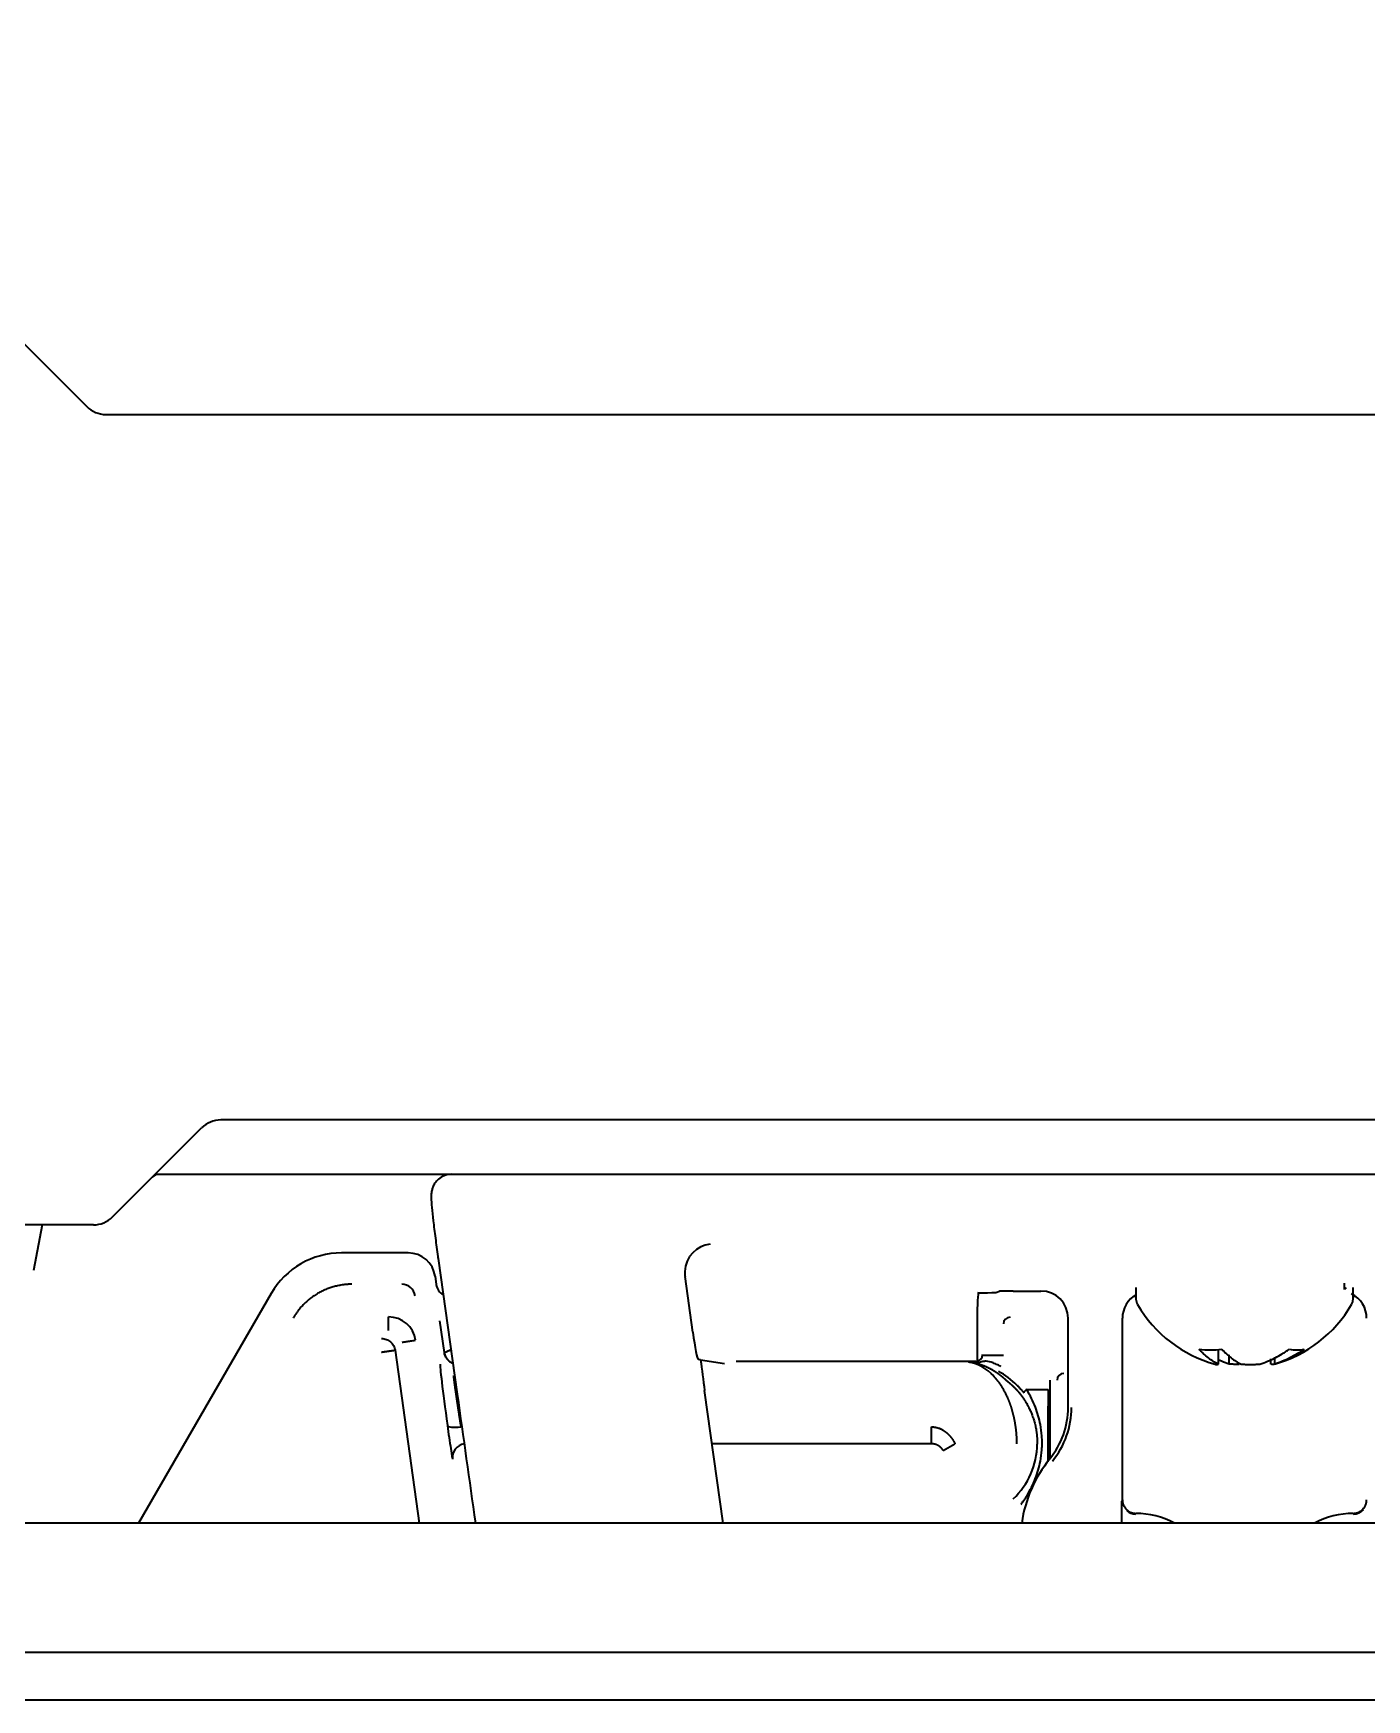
# Model space of a CAD drawing. Extents: x 53 to 4125, y 6244 to 9910.
# Drawn here: x 2409.6 to 2458.8, y 9778.4 to 9839.8 of the extents above; entities that cross this region are included whole.
import ezdxf

# ---------------------------------------------------------------- set-up
doc = ezdxf.new("R2010")
doc.units = 0
doc.header["$LTSCALE"] = 5
doc.layers.add('1', color=7, linetype='CONTINUOUS', true_color=0xffffff)
doc.layers.add('4', color=7, linetype='CONTINUOUS', true_color=0xffffff)

msp = doc.modelspace()

# ---------------------------------------------------------------- linework, layer by layer
at = {"layer": '1', "color": 7, "linetype": 'Continuous', "lineweight": 35}
for p, q in [((2397.861, 9839.807), (2411.616, 9826.052)), ((2412.323, 9825.759), (2766.227, 9825.759)), ((2412.568, 9796.186), (2415.848, 9799.466)), ((2761.995, 9799.759), (2416.556, 9799.759)), ((2414.142, 9797.759), (2764.409, 9797.759)), ((2425.068, 9797.759), (2483.483, 9797.759)), ((2455.825, 9797.759), (2455.825, 9797.759)), ((2411.861, 9795.893), (2275.982, 9795.893)), ((2409.975, 9795.893), (2409.648, 9794.209)), ((2424.562, 9794.655), (2425.266, 9789.648)), ((2433.948, 9791.934), (2433.659, 9793.991)), ((2457.953, 9793.509), (2457.953, 9793.743)), ((2444.468, 9793.393), (2444.617, 9793.393)), ((2445.117, 9793.401), (2445.25, 9793.446)), ((2445.75, 9793.454), (2446.775, 9793.454)), ((2450.275, 9793.583), (2450.275, 9793.159)), ((2458.022, 9793.573), (2457.953, 9793.509)), ((2458.275, 9793.159), (2458.275, 9793.583)), ((2444.425, 9792.41), (2444.425, 9790.864)), ((2447.775, 9789.165), (2447.775, 9792.454)), ((2449.775, 9785.759), (2449.775, 9792.454)), ((2453.31, 9790.764), (2453.31, 9791.314)), ((2434.235, 9790.919), (2434.141, 9790.934)), ((2434.235, 9790.919), (2435.117, 9790.777)), ((2453.712, 9790.764), (2453.712, 9791.101)), ((2455.241, 9790.764), (2455.241, 9790.951)), ((2455.386, 9790.764), (2455.386, 9791.019)), ((2435.068, 9784.904), (2434.382, 9789.786))]:
    msp.add_line(p, q, dxfattribs=at)
for centre, radius, start, end in [((2412.323, 9826.759), 1, 225, 270), ((2416.556, 9798.759), 1, 90.00022, 135), ((2414.689, 9796.893), 1, 119.98898, 135), ((2411.861, 9796.893), 1, 270, 315), ((2450.675, 9793.159), 0.4, 180, 210.30118), ((2457.875, 9793.159), 0.4, 329.69882, 0), ((2454.474, 9795.379), 4.8, 210.30118, 254.4868), ((2454.076, 9795.379), 4.8, 285.76501, 329.69882), ((2444.775, 9789.165), 3, 320.73197, 0), ((2444.775, 9789.165), 3.127, 320.73197, 0), ((2450.775, 9784.259), 4.75, 140.73197, 172.2043), ((2450.275, 9782.259), 3, 61.81594, 90.00093), ((2458.275, 9782.259), 3, 89.99907, 118.18406)]:
    msp.add_arc(centre, radius, start, end, dxfattribs=at)
for centre, major_axis, ratio, start_param, end_param in [((2434.591, 9794.179), (-0.353, -0.945), 0.923303, 3.526353, 5.044789), ((2434.651, 9794.127), (-0.757, 0.658), 0.996825, 0.6648, 0.853636), ((2444.478, 9792.41), (0, -1), 0.052408, 3.159046, 4.712389), ((2444.617, 9793.401), (0.5, 0), 0.017455, 4.712389, 6.230825), ((2445.75, 9793.445), (0.5, 0), 0.017455, 1.570796, 3.089233), ((2446.775, 9792.454), (0.447, 0.895), 0.99981, 5.176082, 6.746726), ((2450.775, 9792.454), (0.447, -0.895), 0.99981, 3.196683, 4.248696), ((2457.775, 9792.454), (-0.447, -0.895), 0.99981, 2.03449, 3.141033), ((2434.001, 9791.934), (0.141, -1), 0.051895, 4.705076, 6.267145), ((2456.201, 9795.061), (0, 3.78), 0.546944, 3.008877, 3.141532), ((2456.201, 9795.061), (0, 3.78), 0.546944, 3.141653, 3.274309), ((2434.541, 9789.786), (0.423, -3), 0.051895, 4.31774, 4.705076), ((2428.766, 9789.648), (13.966, -99.249), 0.03458, 4.707523, 4.755341), ((2450.262, 9785.733), (0.447, -0.223), 0.999809, 4.457285, 5.178973), ((2458.288, 9785.733), (0.447, 0.223), 0.999809, 4.245805, 5.069488)]:
    msp.add_ellipse(centre, major_axis=major_axis, ratio=ratio, start_param=start_param, end_param=end_param, dxfattribs=at)
for points, knots in [([(2425.068, 9797.759), (2424.966, 9797.758), (2424.793, 9797.724), (2424.58, 9797.594), (2424.444, 9797.441), (2424.366, 9797.293), (2424.328, 9797.166), (2424.313, 9797.069), (2424.307, 9796.978), (2424.309, 9796.83), (2424.328, 9796.564), (2424.381, 9796.052), (2424.457, 9795.425), (2424.523, 9794.932), (2424.559, 9794.68), (2424.562, 9794.655)], [0, 0, 0, 0, 0.06518, 0.119211, 0.163603, 0.201779, 0.234086, 0.261565, 0.293271, 0.352991, 0.514502, 0.668328, 0.830548, 0.982887, 1, 1, 1, 1]), ([(2453.31, 9790.764), (2453.247, 9790.793), (2453.185, 9790.826), (2453.063, 9790.902), (2453.003, 9790.944), (2452.884, 9791.036), (2452.826, 9791.086), (2452.739, 9791.167), (2452.711, 9791.195), (2452.654, 9791.253), (2452.626, 9791.283), (2452.599, 9791.314)], [0, 0, 0, 0, 0.25, 0.25, 0.5, 0.5, 0.75, 0.75, 0.875, 0.875, 1, 1, 1, 1]), ([(2453.436, 9791.314), (2453.547, 9791.19), (2453.662, 9791.082), (2453.839, 9790.944), (2453.899, 9790.902), (2454.022, 9790.827), (2454.084, 9790.793), (2454.147, 9790.764)], [0, 0, 0, 0, 0.5, 0.5, 0.75, 0.75, 1, 1, 1, 1]), ([(2454.839, 9790.764), (2454.935, 9790.793), (2455.03, 9790.826), (2455.217, 9790.902), (2455.309, 9790.944), (2455.49, 9791.036), (2455.58, 9791.086), (2455.712, 9791.167), (2455.756, 9791.195), (2455.842, 9791.253), (2455.885, 9791.283), (2455.927, 9791.314)], [0, 0, 0, 0, 0.25, 0.25, 0.5, 0.5, 0.75, 0.75, 0.875, 0.875, 1, 1, 1, 1]), ([(2456.474, 9791.314), (2456.304, 9791.19), (2456.129, 9791.082), (2455.857, 9790.944), (2455.765, 9790.902), (2455.577, 9790.827), (2455.482, 9790.793), (2455.386, 9790.764)], [0, 0, 0, 0, 0.5, 0.5, 0.75, 0.75, 1, 1, 1, 1]), ([(2453.191, 9790.754), (2453.195, 9790.753), (2453.21, 9790.749), (2453.238, 9790.746), (2453.275, 9790.751), (2453.298, 9790.758), (2453.31, 9790.764)], [0, 0, 0, 0, 0.080389, 0.386926, 0.693463, 1, 1, 1, 1]), ([(2453.712, 9790.764), (2453.615, 9790.793), (2453.521, 9790.826), (2453.384, 9790.881), (2453.342, 9790.9), (2453.299, 9790.919)], [0, 0, 0, 0, 0.685724, 0.685724, 1, 1, 1, 1]), ([(2454.081, 9790.748), (2454.074, 9790.748), (2454.008, 9790.747), (2453.884, 9790.75), (2453.769, 9790.758), (2453.712, 9790.764)], [0, 0, 0, 0, 0.056131, 0.528065, 1, 1, 1, 1]), ([(2449.775, 9785.759), (2449.775, 9785.726), (2449.778, 9785.694), (2449.788, 9785.646), (2449.792, 9785.63), (2449.801, 9785.599), (2449.807, 9785.583), (2449.826, 9785.538), (2449.841, 9785.509), (2449.868, 9785.468), (2449.878, 9785.455), (2449.899, 9785.43), (2449.91, 9785.417), (2449.945, 9785.383), (2449.97, 9785.362), (2450.011, 9785.335), (2450.025, 9785.326), (2450.054, 9785.311), (2450.083, 9785.297), (2450.114, 9785.286), (2450.145, 9785.276), (2450.161, 9785.272), (2450.21, 9785.263), (2450.242, 9785.259), (2450.275, 9785.259)], [0, 0, 0, 0, 0.125, 0.125, 0.1875, 0.1875, 0.25, 0.25, 0.375, 0.375, 0.4375, 0.4375, 0.5, 0.5, 0.625, 0.625, 0.6875, 0.6875, 0.75, 0.8125, 0.8125, 0.875, 0.875, 1, 1, 1, 1]), ([(2458.275, 9785.259), (2458.308, 9785.259), (2458.341, 9785.263), (2458.389, 9785.272), (2458.405, 9785.276), (2458.436, 9785.286), (2458.452, 9785.291), (2458.497, 9785.31), (2458.526, 9785.325), (2458.566, 9785.352), (2458.58, 9785.362), (2458.605, 9785.383), (2458.617, 9785.394), (2458.652, 9785.429), (2458.672, 9785.454), (2458.7, 9785.495), (2458.708, 9785.509), (2458.724, 9785.538), (2458.738, 9785.567), (2458.749, 9785.598), (2458.758, 9785.629), (2458.762, 9785.645), (2458.772, 9785.694), (2458.775, 9785.726), (2458.775, 9785.759)], [0, 0, 0, 0, 0.125, 0.125, 0.1875, 0.1875, 0.25, 0.25, 0.375, 0.375, 0.4375, 0.4375, 0.5, 0.5, 0.625, 0.625, 0.6875, 0.6875, 0.75, 0.8125, 0.8125, 0.875, 0.875, 1, 1, 1, 1]), ([(2449.754, 9784.904), (2449.754, 9784.912), (2449.754, 9784.919), (2449.754, 9784.943), (2449.754, 9784.959), (2449.754, 9784.99), (2449.754, 9785.037), (2449.754, 9785.113), (2449.754, 9785.171), (2449.755, 9785.214), (2449.755, 9785.229), (2449.755, 9785.257), (2449.755, 9785.27), (2449.755, 9785.338), (2449.756, 9785.388), (2449.756, 9785.457), (2449.756, 9785.479), (2449.757, 9785.521), (2449.757, 9785.541), (2449.758, 9785.595), (2449.758, 9785.626), (2449.759, 9785.665), (2449.759, 9785.676), (2449.76, 9785.696), (2449.76, 9785.704), (2449.761, 9785.724), (2449.761, 9785.732), (2449.762, 9785.733)], [0, 0, 0, 0, 0.016595, 0.016595, 0.051717, 0.051717, 0.086838, 0.157081, 0.227325, 0.227325, 0.262446, 0.262446, 0.297568, 0.297568, 0.438054, 0.438054, 0.508297, 0.508297, 0.578541, 0.578541, 0.719027, 0.719027, 0.78927, 0.78927, 0.859514, 0.859514, 1, 1, 1, 1])]:
    msp.add_open_spline(points, degree=3, knots=knots, dxfattribs=at)
for points in [[(2452.599, 9791.314), (2452.738, 9791.292), (2453.017, 9791.27), (2453.296, 9791.292), (2453.436, 9791.314)], [(2454.147, 9790.764), (2454.203, 9790.758), (2454.316, 9790.75), (2454.491, 9790.746), (2454.666, 9790.75), (2454.782, 9790.758), (2454.839, 9790.764)], [(2455.386, 9790.764), (2455.374, 9790.758), (2455.35, 9790.75), (2455.312, 9790.746), (2455.276, 9790.751), (2455.252, 9790.758), (2455.241, 9790.764)]]:
    msp.add_open_spline(points, degree=3, dxfattribs=at)
at = {"layer": '4', "color": 7, "linetype": 'Continuous', "lineweight": 35}
for p, q in [((2423.461, 9794.859), (2421.006, 9794.859)), ((2424.451, 9793.998), (2424.495, 9793.69)), ((2418.41, 9793.36), (2413.527, 9784.904)), ((2450.183, 9793.259), (2450.275, 9793.259)), ((2458.275, 9793.259), (2458.368, 9793.259)), ((2422.738, 9792.001), (2422.738, 9792.501)), ((2424.794, 9791.185), (2424.63, 9792.352)), ((2422.975, 9791.273), (2423.87, 9784.904)), ((2444.375, 9790.859), (2435.547, 9790.859)), ((2444.394, 9790.841), (2444.394, 9790.811)), ((2444.644, 9791.091), (2445.393, 9791.091)), ((2447.117, 9787.289), (2447.117, 9790.167)), ((2446.255, 9789.83), (2447.037, 9789.83)), ((2442.739, 9787.823), (2442.739, 9788.447)), ((2442.739, 9787.823), (2434.658, 9787.823)), ((2443.173, 9787.575), (2443.606, 9787.825)), ((2446.314, 9785.889), (2446.252, 9785.889)), ((2555.119, 9784.904), (2287.025, 9784.904)), ((2287.01, 9780.143), (2891.541, 9780.143)), ((2285.043, 9778.393), (2893.507, 9778.393))]:
    msp.add_line(p, q, dxfattribs=at)
for centre, radius, start, end in [((2422.738, 9791.501), 1, 7.99774, 90.00224), ((2443.775, 9787.859), 2.998, 44.98541, 61.52064), ((2443.775, 9787.859), 2.862, 313.74988, 359.07603)]:
    msp.add_arc(centre, radius, start, end, dxfattribs=at)
for centre, major_axis, ratio, start_param, end_param in [((2421.008, 9791.857), (1.501, -2.6), 0.999188, 2.618346, 3.66484), ((2423.461, 9793.859), (0.342, 0.94), 0.99931, 5.201587, 6.632249), ((2423.222, 9793.204), (-0.171, -0.47), 0.99931, 2.059994, 3.490656), ((2424.99, 9793.76), (0.171, 0.47), 0.99931, 2.059994, 2.990215), ((2445.643, 9792.241), (-0.177, 0.177), 0.998783, 5.498396, 7.067974), ((2425.06, 9787.756), (0.422, -3), 0.017285, 3.174069, 4.458518), ((2443.775, 9789.062), (0, -1.812), 0.96827, 2.341391, 2.951684), ((2444.289, 9791.023), (-0.033, -0.197), 0.640804, 0.011372, 0.258928), ((2444.394, 9791.003), (-0.04, -0.196), 0.561653, 0.010547, 0.345884), ((2444.375, 9791.109), (-0.177, 0.177), 0.998783, 2.356803, 3.926382), ((2447.617, 9790.167), (0.177, -0.177), 0.998783, 2.356803, 3.926382), ((2424.956, 9788.253), (0.141, -1), 0.017285, 4.458518, 6.263302), ((2425.399, 9788.572), (0.495, 0.067), 0.246669, 3.159603, 4.678851), ((2425.591, 9787.323), (0.328, 0.377), 0.999646, 0.850428, 2.425832)]:
    msp.add_ellipse(centre, major_axis=major_axis, ratio=ratio, start_param=start_param, end_param=end_param, dxfattribs=at)
msp.add_open_spline([(2421.385, 9793.704), (2421.056, 9793.704), (2420.421, 9793.534), (2419.851, 9793.205), (2419.386, 9792.74), (2419.221, 9792.455)], degree=2, dxfattribs=at)
for points, degree, knots in [([(2422.479, 9791.704), (2422.539, 9791.704), (2422.599, 9791.693), (2422.71, 9791.651), (2422.762, 9791.62), (2422.852, 9791.542), (2422.89, 9791.495), (2422.947, 9791.39), (2422.966, 9791.332), (2422.975, 9791.273)], 3, [0, 0, 0, 0, 0.25, 0.25, 0.5, 0.5, 0.75, 0.75, 1, 1, 1, 1]), ([(2422.479, 9791.204), (2422.483, 9791.204), (2422.49, 9791.205), (2422.501, 9791.207), (2422.511, 9791.208), (2422.521, 9791.21), (2422.531, 9791.211), (2422.541, 9791.213), (2422.551, 9791.214), (2422.56, 9791.215), (2422.57, 9791.217), (2422.579, 9791.218), (2422.588, 9791.219), (2422.597, 9791.221), (2422.606, 9791.222), (2422.615, 9791.223), (2422.623, 9791.224), (2422.632, 9791.226), (2422.64, 9791.227), (2422.648, 9791.228), (2422.655, 9791.229), (2422.663, 9791.23), (2422.671, 9791.231), (2422.678, 9791.232), (2422.685, 9791.233), (2422.692, 9791.234), (2422.699, 9791.235), (2422.705, 9791.236), (2422.712, 9791.237), (2422.718, 9791.238), (2422.724, 9791.239), (2422.73, 9791.24), (2422.736, 9791.241), (2422.742, 9791.241), (2422.747, 9791.242), (2422.753, 9791.243), (2422.758, 9791.243), (2422.763, 9791.244), (2422.768, 9791.245), (2422.773, 9791.245), (2422.778, 9791.246), (2422.782, 9791.247), (2422.786, 9791.247), (2422.791, 9791.248), (2422.795, 9791.248), (2422.799, 9791.249), (2422.802, 9791.249), (2422.806, 9791.25), (2422.81, 9791.25), (2422.813, 9791.251), (2422.816, 9791.251), (2422.82, 9791.252), (2422.823, 9791.252), (2422.826, 9791.252), (2422.837, 9791.254), (2422.856, 9791.257), (2422.879, 9791.26), (2422.898, 9791.263), (2422.914, 9791.265), (2422.926, 9791.267), (2422.936, 9791.268), (2422.943, 9791.269), (2422.949, 9791.271), (2422.954, 9791.272), (2422.958, 9791.273), (2422.962, 9791.274), (2422.965, 9791.275), (2422.967, 9791.275), (2422.969, 9791.276), (2422.971, 9791.275), (2422.972, 9791.275), (2422.973, 9791.274), (2422.973, 9791.274), (2422.974, 9791.273), (2422.974, 9791.273), (2422.974, 9791.273)], 3, [0, 0, 0, 0, 0.013849, 0.027532, 0.04105, 0.054402, 0.067589, 0.08061, 0.093466, 0.106155, 0.118679, 0.131037, 0.143228, 0.155253, 0.167113, 0.178805, 0.190332, 0.201692, 0.212886, 0.223914, 0.234775, 0.245469, 0.255998, 0.266359, 0.276554, 0.286583, 0.296445, 0.306141, 0.31567, 0.325032, 0.334228, 0.343258, 0.352121, 0.360818, 0.369348, 0.377712, 0.385909, 0.39394, 0.401805, 0.409504, 0.417036, 0.424402, 0.431602, 0.438636, 0.445504, 0.452206, 0.458742, 0.465112, 0.471316, 0.477354, 0.483227, 0.488935, 0.494477, 0.499853, 0.505064, 0.558103, 0.606799, 0.651139, 0.691116, 0.726733, 0.758006, 0.782867, 0.806574, 0.829104, 0.85043, 0.870523, 0.889362, 0.906936, 0.923257, 0.938362, 0.952323, 0.965258, 0.977343, 0.988824, 1, 1, 1, 1]), ([(2423.233, 9791.57), (2423.233, 9791.57), (2423.236, 9791.571), (2423.249, 9791.573), (2423.258, 9791.574), (2423.282, 9791.577), (2423.298, 9791.579), (2423.335, 9791.585), (2423.357, 9791.588), (2423.405, 9791.595), (2423.431, 9791.598), (2423.488, 9791.606), (2423.517, 9791.61), (2423.578, 9791.619), (2423.608, 9791.623), (2423.669, 9791.632), (2423.699, 9791.636), (2423.728, 9791.64)], 3, [0, 0, 0, 0, 0.125, 0.125, 0.25, 0.25, 0.375, 0.375, 0.5, 0.5, 0.625, 0.625, 0.75, 0.75, 0.875, 0.875, 1, 1, 1, 1]), ([(2424.794, 9791.186), (2424.794, 9791.186), (2424.795, 9791.186), (2424.796, 9791.186), (2424.797, 9791.187), (2424.798, 9791.187), (2424.799, 9791.188), (2424.801, 9791.189), (2424.803, 9791.19), (2424.806, 9791.191), (2424.808, 9791.192), (2424.811, 9791.193), (2424.814, 9791.195), (2424.817, 9791.196), (2424.821, 9791.198), (2424.824, 9791.199), (2424.828, 9791.201), (2424.833, 9791.203), (2424.837, 9791.205), (2424.842, 9791.207), (2424.847, 9791.21), (2424.852, 9791.212), (2424.858, 9791.214), (2424.864, 9791.217), (2424.87, 9791.22), (2424.876, 9791.223), (2424.883, 9791.226), (2424.889, 9791.229), (2424.897, 9791.232), (2424.904, 9791.235), (2424.912, 9791.238), (2424.919, 9791.242), (2424.927, 9791.246), (2424.936, 9791.249), (2424.944, 9791.253), (2424.953, 9791.257), (2424.962, 9791.261), (2424.972, 9791.265), (2424.981, 9791.27), (2424.991, 9791.274), (2425.001, 9791.278), (2425.011, 9791.283), (2425.021, 9791.287), (2425.028, 9791.29), (2425.032, 9791.292), (2425.032, 9791.292)], 3, [0, 0, 0, 0, 0.02224, 0.044549, 0.066929, 0.08938, 0.111903, 0.134499, 0.157167, 0.179909, 0.202726, 0.225618, 0.248585, 0.271629, 0.294749, 0.317947, 0.341223, 0.364578, 0.388012, 0.411526, 0.43512, 0.458796, 0.482553, 0.506392, 0.530314, 0.554319, 0.578407, 0.60258, 0.626838, 0.651182, 0.675611, 0.700126, 0.724729, 0.749419, 0.774196, 0.799062, 0.824018, 0.849062, 0.874196, 0.899421, 0.924736, 0.950143, 0.973124, 0.996864, 1, 1, 1, 1]), ([(2425.104, 9790.791), (2425.052, 9790.811), (2425.003, 9790.841), (2424.916, 9790.917), (2424.878, 9790.964), (2424.821, 9791.069), (2424.802, 9791.126), (2424.794, 9791.185)], 3, [0, 0, 0, 0, 0.320291, 0.320291, 0.660146, 0.660146, 1, 1, 1, 1]), ([(2444.106, 9790.841), (2444.123, 9790.84), (2444.14, 9790.839), (2444.174, 9790.837), (2444.19, 9790.835), (2444.217, 9790.832), (2444.227, 9790.83), (2444.244, 9790.828), (2444.25, 9790.827), (2444.256, 9790.825)], 3, [0, 0, 0, 0, 0.338462, 0.338462, 0.666667, 0.666667, 0.871795, 0.871795, 1, 1, 1, 1]), ([(2444.288, 9790.827), (2444.281, 9790.828), (2444.273, 9790.829), (2444.253, 9790.831), (2444.24, 9790.833), (2444.208, 9790.836), (2444.188, 9790.837), (2444.148, 9790.84), (2444.127, 9790.84), (2444.106, 9790.841)], 3, [0, 0, 0, 0, 0.128205, 0.128205, 0.333333, 0.333333, 0.661538, 0.661538, 1, 1, 1, 1]), ([(2444.257, 9790.825), (2444.267, 9790.824), (2444.278, 9790.822), (2444.3, 9790.818), (2444.311, 9790.816), (2444.328, 9790.812), (2444.335, 9790.811), (2444.347, 9790.809), (2444.351, 9790.808), (2444.355, 9790.807)], 3, [0, 0, 0, 0, 0.338462, 0.338462, 0.666667, 0.666667, 0.871795, 0.871795, 1, 1, 1, 1]), ([(2444.257, 9790.825), (2444.26, 9790.825), (2444.267, 9790.823), (2444.278, 9790.821), (2444.288, 9790.819), (2444.299, 9790.816), (2444.309, 9790.814), (2444.32, 9790.812), (2444.33, 9790.809), (2444.341, 9790.807), (2444.352, 9790.804), (2444.362, 9790.801), (2444.373, 9790.799), (2444.383, 9790.796), (2444.394, 9790.793), (2444.405, 9790.79), (2444.415, 9790.788), (2444.426, 9790.785), (2444.437, 9790.782), (2444.447, 9790.779), (2444.458, 9790.775), (2444.468, 9790.772), (2444.479, 9790.769), (2444.49, 9790.766), (2444.5, 9790.762), (2444.511, 9790.759), (2444.522, 9790.756), (2444.532, 9790.752), (2444.543, 9790.749), (2444.554, 9790.745), (2444.564, 9790.741), (2444.575, 9790.738), (2444.586, 9790.734), (2444.596, 9790.73), (2444.607, 9790.726), (2444.618, 9790.722), (2444.628, 9790.718), (2444.639, 9790.714), (2444.649, 9790.71), (2444.66, 9790.706), (2444.671, 9790.702), (2444.681, 9790.697), (2444.692, 9790.693), (2444.703, 9790.689), (2444.713, 9790.684), (2444.724, 9790.68), (2444.734, 9790.675), (2444.745, 9790.671), (2444.756, 9790.666), (2444.766, 9790.661), (2444.777, 9790.656), (2444.787, 9790.652), (2444.798, 9790.647), (2444.809, 9790.642), (2444.819, 9790.637), (2444.83, 9790.632), (2444.84, 9790.627), (2444.851, 9790.621), (2444.861, 9790.616), (2444.872, 9790.611), (2444.882, 9790.606), (2444.893, 9790.6), (2444.903, 9790.595), (2444.914, 9790.589), (2444.924, 9790.584), (2444.935, 9790.578), (2444.945, 9790.572), (2444.955, 9790.566), (2444.966, 9790.561), (2444.976, 9790.555), (2444.987, 9790.549), (2444.997, 9790.543), (2445.007, 9790.537), (2445.018, 9790.531), (2445.028, 9790.525), (2445.038, 9790.518), (2445.048, 9790.512), (2445.059, 9790.506), (2445.069, 9790.499), (2445.079, 9790.493), (2445.089, 9790.486), (2445.1, 9790.48), (2445.11, 9790.473), (2445.12, 9790.466), (2445.13, 9790.46), (2445.14, 9790.453), (2445.15, 9790.446), (2445.16, 9790.439), (2445.17, 9790.432), (2445.18, 9790.425), (2445.19, 9790.418), (2445.2, 9790.411), (2445.21, 9790.404), (2445.22, 9790.396), (2445.23, 9790.389), (2445.24, 9790.382), (2445.25, 9790.374), (2445.26, 9790.367), (2445.269, 9790.359), (2445.279, 9790.352), (2445.289, 9790.344), (2445.299, 9790.336), (2445.308, 9790.329), (2445.318, 9790.321), (2445.328, 9790.313), (2445.337, 9790.305), (2445.347, 9790.297), (2445.356, 9790.289), (2445.366, 9790.281), (2445.376, 9790.272), (2445.385, 9790.264), (2445.394, 9790.256), (2445.404, 9790.248), (2445.413, 9790.239), (2445.423, 9790.231), (2445.432, 9790.222), (2445.441, 9790.214), (2445.45, 9790.205), (2445.46, 9790.196), (2445.469, 9790.188), (2445.475, 9790.182), (2445.478, 9790.179)], 3, [0, 0, 0, 0, 0.003433, 0.006948, 0.010548, 0.01423, 0.017996, 0.021845, 0.025779, 0.029795, 0.033895, 0.03808, 0.042347, 0.046699, 0.051134, 0.055654, 0.060257, 0.064944, 0.069715, 0.074571, 0.07951, 0.084533, 0.089641, 0.094832, 0.100108, 0.105468, 0.110912, 0.11644, 0.122053, 0.127749, 0.13353, 0.139396, 0.145345, 0.151379, 0.157497, 0.1637, 0.169987, 0.176358, 0.182814, 0.189354, 0.195979, 0.202688, 0.209481, 0.216359, 0.223321, 0.230368, 0.237499, 0.244715, 0.252015, 0.259399, 0.266869, 0.274422, 0.28206, 0.289783, 0.29759, 0.305482, 0.313459, 0.321519, 0.329665, 0.337895, 0.346209, 0.354609, 0.363092, 0.371661, 0.380314, 0.389051, 0.397873, 0.40678, 0.415771, 0.424847, 0.434008, 0.443253, 0.452583, 0.461998, 0.471497, 0.48108, 0.490749, 0.500502, 0.51034, 0.520262, 0.530269, 0.540361, 0.550537, 0.560798, 0.571144, 0.581574, 0.592089, 0.602689, 0.613373, 0.624142, 0.634996, 0.645935, 0.656958, 0.668066, 0.679258, 0.690536, 0.701898, 0.713344, 0.724876, 0.736492, 0.748192, 0.759978, 0.771848, 0.783803, 0.795843, 0.807967, 0.820176, 0.83247, 0.844848, 0.857312, 0.86986, 0.882492, 0.89521, 0.908012, 0.920899, 0.933871, 0.946927, 0.960068, 0.973294, 0.986605, 1, 1, 1, 1]), ([(2444.394, 9790.811), (2444.389, 9790.812), (2444.385, 9790.813), (2444.373, 9790.815), (2444.365, 9790.816), (2444.346, 9790.819), (2444.335, 9790.82), (2444.312, 9790.824), (2444.3, 9790.825), (2444.289, 9790.827)], 3, [0, 0, 0, 0, 0.128205, 0.128205, 0.333333, 0.333333, 0.661538, 0.661538, 1, 1, 1, 1]), ([(2445.3, 9790.67), (2445.3, 9790.671), (2445.299, 9790.671), (2445.262, 9790.692), (2445.224, 9790.712), (2445.127, 9790.759), (2445.067, 9790.785), (2444.917, 9790.838), (2444.832, 9790.86), (2444.712, 9790.865), (2444.673, 9790.861), (2444.605, 9790.847), (2444.581, 9790.84), (2444.517, 9790.824), (2444.491, 9790.807), (2444.394, 9790.811)], 3, [0, 0, 0, 0, 0.002149, 0.002149, 0.130078, 0.130078, 0.334766, 0.334766, 0.662266, 0.662266, 0.831133, 0.831133, 0.915566, 0.915566, 1, 1, 1, 1]), ([(2425.132, 9790.324), (2425.132, 9790.323), (2425.131, 9790.323), (2425.131, 9790.321), (2425.131, 9790.32), (2425.131, 9790.318), (2425.13, 9790.316), (2425.13, 9790.313), (2425.13, 9790.311), (2425.13, 9790.308), (2425.13, 9790.304), (2425.131, 9790.301), (2425.131, 9790.297), (2425.131, 9790.293), (2425.131, 9790.288), (2425.132, 9790.283), (2425.132, 9790.278), (2425.132, 9790.273), (2425.133, 9790.267), (2425.133, 9790.261), (2425.134, 9790.255), (2425.135, 9790.249), (2425.135, 9790.242), (2425.136, 9790.234), (2425.137, 9790.227), (2425.138, 9790.219), (2425.139, 9790.211), (2425.14, 9790.202), (2425.141, 9790.194), (2425.142, 9790.184), (2425.143, 9790.175), (2425.144, 9790.165), (2425.145, 9790.155), (2425.147, 9790.145), (2425.148, 9790.134), (2425.15, 9790.123), (2425.151, 9790.111), (2425.153, 9790.1), (2425.154, 9790.088), (2425.156, 9790.075), (2425.157, 9790.062), (2425.159, 9790.049), (2425.161, 9790.036), (2425.163, 9790.022), (2425.165, 9790.008), (2425.167, 9789.994), (2425.169, 9789.979), (2425.171, 9789.964), (2425.173, 9789.949), (2425.175, 9789.933), (2425.177, 9789.917), (2425.18, 9789.9), (2425.182, 9789.883), (2425.184, 9789.866), (2425.187, 9789.849), (2425.189, 9789.831), (2425.192, 9789.813), (2425.194, 9789.795), (2425.197, 9789.776), (2425.2, 9789.757), (2425.203, 9789.737), (2425.205, 9789.718), (2425.208, 9789.697), (2425.211, 9789.677), (2425.214, 9789.656), (2425.217, 9789.635), (2425.22, 9789.614), (2425.223, 9789.592), (2425.227, 9789.57), (2425.23, 9789.548), (2425.233, 9789.525), (2425.237, 9789.502), (2425.24, 9789.478), (2425.243, 9789.455), (2425.247, 9789.431), (2425.25, 9789.407), (2425.254, 9789.382), (2425.258, 9789.357), (2425.262, 9789.332), (2425.265, 9789.306), (2425.269, 9789.28), (2425.273, 9789.254), (2425.277, 9789.228), (2425.281, 9789.201), (2425.285, 9789.174), (2425.289, 9789.147), (2425.293, 9789.119), (2425.298, 9789.091), (2425.302, 9789.063), (2425.306, 9789.035), (2425.311, 9789.006), (2425.315, 9788.977), (2425.32, 9788.948), (2425.324, 9788.918), (2425.329, 9788.889), (2425.333, 9788.859), (2425.338, 9788.828), (2425.343, 9788.798), (2425.348, 9788.767), (2425.353, 9788.736), (2425.357, 9788.705), (2425.362, 9788.673), (2425.368, 9788.642), (2425.373, 9788.61), (2425.378, 9788.578), (2425.383, 9788.545), (2425.388, 9788.513), (2425.394, 9788.48), (2425.397, 9788.458), (2425.399, 9788.447)], 3, [0, 0, 0, 0, 0.008053, 0.016128, 0.024228, 0.03235, 0.040497, 0.048666, 0.05686, 0.065077, 0.073317, 0.081581, 0.089869, 0.098181, 0.106516, 0.114875, 0.123258, 0.131665, 0.140096, 0.14855, 0.157029, 0.165531, 0.174058, 0.182608, 0.191183, 0.199782, 0.208405, 0.217052, 0.225723, 0.234418, 0.243138, 0.251882, 0.26065, 0.269443, 0.27826, 0.287101, 0.295967, 0.304857, 0.313772, 0.322711, 0.331675, 0.340663, 0.349676, 0.358713, 0.367775, 0.376862, 0.385973, 0.395109, 0.40427, 0.413456, 0.422666, 0.431901, 0.441161, 0.450446, 0.459755, 0.46909, 0.47845, 0.487834, 0.497243, 0.506678, 0.516137, 0.525622, 0.535131, 0.544666, 0.554225, 0.56381, 0.57342, 0.583055, 0.592715, 0.602401, 0.612111, 0.621847, 0.631608, 0.641395, 0.651207, 0.661044, 0.670906, 0.680794, 0.690707, 0.700646, 0.71061, 0.7206, 0.730615, 0.740655, 0.750721, 0.760812, 0.770929, 0.781072, 0.79124, 0.801434, 0.811653, 0.821898, 0.832169, 0.842465, 0.852787, 0.863135, 0.873508, 0.883907, 0.894332, 0.904782, 0.915259, 0.925761, 0.936289, 0.946843, 0.957422, 0.968028, 0.978659, 0.989317, 1, 1, 1, 1]), ([(2445.888, 9787.825), (2445.888, 9787.833), (2445.888, 9787.847), (2445.888, 9787.87), (2445.888, 9787.892), (2445.887, 9787.915), (2445.887, 9787.937), (2445.887, 9787.96), (2445.886, 9787.982), (2445.885, 9788.005), (2445.884, 9788.028), (2445.883, 9788.051), (2445.882, 9788.074), (2445.881, 9788.097), (2445.879, 9788.121), (2445.878, 9788.144), (2445.876, 9788.167), (2445.874, 9788.191), (2445.872, 9788.214), (2445.87, 9788.238), (2445.868, 9788.261), (2445.866, 9788.285), (2445.863, 9788.308), (2445.86, 9788.332), (2445.858, 9788.356), (2445.855, 9788.38), (2445.852, 9788.404), (2445.848, 9788.428), (2445.845, 9788.452), (2445.842, 9788.476), (2445.838, 9788.5), (2445.834, 9788.524), (2445.83, 9788.548), (2445.826, 9788.572), (2445.822, 9788.596), (2445.818, 9788.62), (2445.814, 9788.644), (2445.809, 9788.668), (2445.804, 9788.692), (2445.8, 9788.717), (2445.795, 9788.741), (2445.79, 9788.765), (2445.784, 9788.789), (2445.779, 9788.813), (2445.774, 9788.837), (2445.768, 9788.861), (2445.762, 9788.885), (2445.756, 9788.909), (2445.75, 9788.933), (2445.744, 9788.957), (2445.738, 9788.981), (2445.731, 9789.005), (2445.725, 9789.029), (2445.718, 9789.052), (2445.711, 9789.076), (2445.704, 9789.1), (2445.697, 9789.123), (2445.69, 9789.147), (2445.683, 9789.17), (2445.675, 9789.193), (2445.667, 9789.217), (2445.66, 9789.24), (2445.652, 9789.263), (2445.644, 9789.286), (2445.636, 9789.308), (2445.627, 9789.331), (2445.619, 9789.354), (2445.61, 9789.376), (2445.601, 9789.399), (2445.593, 9789.421), (2445.584, 9789.443), (2445.574, 9789.465), (2445.565, 9789.487), (2445.556, 9789.508), (2445.546, 9789.53), (2445.537, 9789.551), (2445.523, 9789.58), (2445.506, 9789.616), (2445.485, 9789.659), (2445.464, 9789.701), (2445.443, 9789.742), (2445.422, 9789.781), (2445.401, 9789.82), (2445.38, 9789.857), (2445.359, 9789.892), (2445.338, 9789.927), (2445.317, 9789.96), (2445.296, 9789.992), (2445.274, 9790.022), (2445.253, 9790.051), (2445.232, 9790.079), (2445.214, 9790.102), (2445.198, 9790.12), (2445.186, 9790.135), (2445.175, 9790.149), (2445.164, 9790.163), (2445.153, 9790.176), (2445.143, 9790.188), (2445.133, 9790.2), (2445.123, 9790.212), (2445.115, 9790.222), (2445.106, 9790.233), (2445.098, 9790.243), (2445.091, 9790.252), (2445.084, 9790.261), (2445.077, 9790.269), (2445.071, 9790.276), (2445.065, 9790.283), (2445.06, 9790.29), (2445.055, 9790.296), (2445.051, 9790.301), (2445.047, 9790.306), (2445.044, 9790.31), (2445.041, 9790.314), (2445.039, 9790.317), (2445.037, 9790.32), (2445.035, 9790.322), (2445.034, 9790.323), (2445.034, 9790.324)], 3, [0, 0, 0, 0, 0.00561, 0.011244, 0.016903, 0.022586, 0.028295, 0.034029, 0.039789, 0.045574, 0.051385, 0.057222, 0.063086, 0.068976, 0.074892, 0.080836, 0.086806, 0.092804, 0.098829, 0.104881, 0.110961, 0.117069, 0.123205, 0.129369, 0.135561, 0.141782, 0.148031, 0.154309, 0.160616, 0.166952, 0.173318, 0.179712, 0.186137, 0.192591, 0.199074, 0.205588, 0.212131, 0.218705, 0.225309, 0.231944, 0.238609, 0.245305, 0.252031, 0.258789, 0.265577, 0.272397, 0.279248, 0.286131, 0.293045, 0.29999, 0.306968, 0.313977, 0.321018, 0.328091, 0.335197, 0.342335, 0.349505, 0.356707, 0.363942, 0.37121, 0.378511, 0.385844, 0.393211, 0.40061, 0.408043, 0.415509, 0.423008, 0.43054, 0.438107, 0.445706, 0.45334, 0.461007, 0.468708, 0.476442, 0.484211, 0.492014, 0.499851, 0.516498, 0.533147, 0.549797, 0.566448, 0.583101, 0.599756, 0.616412, 0.633069, 0.649728, 0.666389, 0.683051, 0.699715, 0.71638, 0.733047, 0.749715, 0.759731, 0.769706, 0.77964, 0.789536, 0.799394, 0.809216, 0.819003, 0.828755, 0.838475, 0.848164, 0.857822, 0.867452, 0.877054, 0.88663, 0.896182, 0.905709, 0.915215, 0.9247, 0.934166, 0.943613, 0.953044, 0.96246, 0.971862, 0.981252, 0.990631, 1, 1, 1, 1]), ([(2445.478, 9790.179), (2445.478, 9790.179), (2445.478, 9790.178), (2445.479, 9790.177), (2445.481, 9790.176), (2445.482, 9790.175), (2445.483, 9790.174), (2445.485, 9790.173), (2445.487, 9790.171), (2445.489, 9790.17), (2445.491, 9790.168), (2445.493, 9790.166), (2445.496, 9790.164), (2445.498, 9790.162), (2445.501, 9790.16), (2445.504, 9790.157), (2445.507, 9790.155), (2445.51, 9790.152), (2445.514, 9790.149), (2445.518, 9790.146), (2445.522, 9790.143), (2445.526, 9790.14), (2445.53, 9790.137), (2445.534, 9790.133), (2445.539, 9790.129), (2445.543, 9790.126), (2445.548, 9790.122), (2445.553, 9790.118), (2445.558, 9790.113), (2445.564, 9790.109), (2445.569, 9790.104), (2445.575, 9790.1), (2445.58, 9790.095), (2445.586, 9790.09), (2445.593, 9790.085), (2445.599, 9790.08), (2445.605, 9790.074), (2445.612, 9790.069), (2445.619, 9790.063), (2445.625, 9790.057), (2445.632, 9790.051), (2445.64, 9790.045), (2445.647, 9790.038), (2445.654, 9790.032), (2445.662, 9790.025), (2445.67, 9790.018), (2445.677, 9790.011), (2445.685, 9790.004), (2445.694, 9789.996), (2445.702, 9789.989), (2445.71, 9789.981), (2445.719, 9789.973), (2445.727, 9789.965), (2445.736, 9789.956), (2445.745, 9789.948), (2445.754, 9789.939), (2445.763, 9789.93), (2445.773, 9789.921), (2445.782, 9789.912), (2445.791, 9789.902), (2445.801, 9789.893), (2445.811, 9789.883), (2445.82, 9789.873), (2445.83, 9789.863), (2445.84, 9789.852), (2445.851, 9789.841), (2445.861, 9789.831), (2445.871, 9789.819), (2445.881, 9789.808), (2445.892, 9789.797), (2445.902, 9789.785), (2445.913, 9789.773), (2445.924, 9789.761), (2445.934, 9789.748), (2445.945, 9789.736), (2445.956, 9789.723), (2445.967, 9789.71), (2445.978, 9789.696), (2445.989, 9789.683), (2446, 9789.669), (2446.012, 9789.655), (2446.023, 9789.641), (2446.034, 9789.626), (2446.046, 9789.611), (2446.057, 9789.596), (2446.068, 9789.581), (2446.08, 9789.566), (2446.091, 9789.55), (2446.103, 9789.534), (2446.114, 9789.518), (2446.126, 9789.501), (2446.137, 9789.484), (2446.149, 9789.467), (2446.16, 9789.45), (2446.172, 9789.433), (2446.183, 9789.415), (2446.195, 9789.397), (2446.217, 9789.36), (2446.25, 9789.306), (2446.292, 9789.231), (2446.332, 9789.154), (2446.369, 9789.076), (2446.405, 9788.997), (2446.438, 9788.916), (2446.469, 9788.834), (2446.497, 9788.75), (2446.523, 9788.665), (2446.547, 9788.579), (2446.568, 9788.492), (2446.586, 9788.404), (2446.602, 9788.315), (2446.615, 9788.225), (2446.625, 9788.135), (2446.632, 9788.044), (2446.637, 9787.952), (2446.638, 9787.882), (2446.638, 9787.836), (2446.637, 9787.821), (2446.637, 9787.813)], 3, [0, 0, 0, 0, 0.004093, 0.008184, 0.012275, 0.016367, 0.02046, 0.024557, 0.028656, 0.032761, 0.036871, 0.040987, 0.045112, 0.049244, 0.053386, 0.057539, 0.061702, 0.065878, 0.070067, 0.074271, 0.078489, 0.082723, 0.086974, 0.091242, 0.09553, 0.099836, 0.104162, 0.10851, 0.11288, 0.117272, 0.121687, 0.126127, 0.130592, 0.135082, 0.139599, 0.144143, 0.148715, 0.153316, 0.157946, 0.162605, 0.167296, 0.172018, 0.176771, 0.181557, 0.186377, 0.19123, 0.196117, 0.201039, 0.205997, 0.21099, 0.216021, 0.221088, 0.226192, 0.231335, 0.236517, 0.241737, 0.246997, 0.252297, 0.257637, 0.263018, 0.26844, 0.273904, 0.27941, 0.284958, 0.29055, 0.296184, 0.301862, 0.307584, 0.313351, 0.319162, 0.325018, 0.33092, 0.336867, 0.34286, 0.348899, 0.354985, 0.361118, 0.367298, 0.373525, 0.3798, 0.386123, 0.392494, 0.398914, 0.405383, 0.4119, 0.418467, 0.425083, 0.431749, 0.438464, 0.44523, 0.452046, 0.458913, 0.46583, 0.472798, 0.479818, 0.486889, 0.494011, 0.501185, 0.529266, 0.557111, 0.58474, 0.61217, 0.639421, 0.666513, 0.693465, 0.720297, 0.747029, 0.773684, 0.800281, 0.826841, 0.853386, 0.879937, 0.906515, 0.93314, 0.959835, 0.98662, 0.993341, 1, 1, 1, 1]), ([(2445.896, 9789.979), (2445.907, 9789.968), (2445.918, 9789.956), (2445.947, 9789.927), (2445.964, 9789.908), (2446.009, 9789.86), (2446.036, 9789.83), (2446.089, 9789.767), (2446.115, 9789.735), (2446.141, 9789.702)], 3, [0, 0, 0, 0, 0.128205, 0.128205, 0.333333, 0.333333, 0.661538, 0.661538, 1, 1, 1, 1]), ([(2446.255, 9789.83), (2446.219, 9789.8), (2446.187, 9789.771), (2446.146, 9789.725), (2446.136, 9789.708), (2446.141, 9789.702)], 3, [0, 0, 0, 0, 0.5, 0.5, 1, 1, 1, 1]), ([(2446.252, 9785.889), (2446.373, 9786.111), (2446.479, 9786.318), (2446.646, 9786.749), (2446.709, 9786.963), (2446.778, 9787.32), (2446.796, 9787.459), (2446.813, 9787.685), (2446.816, 9787.771), (2446.816, 9787.943), (2446.813, 9788.03), (2446.797, 9788.255), (2446.779, 9788.394), (2446.712, 9788.751), (2446.65, 9788.966), (2446.482, 9789.397), (2446.373, 9789.592), (2446.255, 9789.83)], 3, [0, 0, 0, 0, 0.169231, 0.169231, 0.333333, 0.333333, 0.435897, 0.435897, 0.5, 0.5, 0.564103, 0.564103, 0.666667, 0.666667, 0.830769, 0.830769, 1, 1, 1, 1]), ([(2447.037, 9789.83), (2447.037, 9789.609), (2447.035, 9789.34), (2447.034, 9789.232), (2447.033, 9789.099), (2447.032, 9789.015), (2447.029, 9788.694), (2447.029, 9788.618), (2447.028, 9788.484), (2447.027, 9788.376), (2447.025, 9788.106), (2447.025, 9787.662), (2447.027, 9787.387), (2447.027, 9787.285), (2447.028, 9787.16)], 2, [0, 0, 0, 0.18302, 0.18302, 0.27453, 0.27453, 0.366041, 0.457551, 0.457551, 0.549061, 0.549061, 0.732081, 0.915101, 0.915101, 1, 1, 1]), ([(2442.739, 9788.447), (2442.744, 9788.447), (2442.754, 9788.447), (2442.767, 9788.447), (2442.781, 9788.446), (2442.795, 9788.445), (2442.809, 9788.444), (2442.823, 9788.443), (2442.837, 9788.441), (2442.85, 9788.44), (2442.864, 9788.438), (2442.878, 9788.436), (2442.891, 9788.433), (2442.905, 9788.43), (2442.918, 9788.428), (2442.932, 9788.425), (2442.945, 9788.421), (2442.958, 9788.418), (2442.971, 9788.414), (2442.985, 9788.41), (2442.998, 9788.406), (2443.011, 9788.401), (2443.024, 9788.397), (2443.037, 9788.392), (2443.05, 9788.387), (2443.063, 9788.381), (2443.075, 9788.376), (2443.088, 9788.37), (2443.101, 9788.364), (2443.114, 9788.357), (2443.126, 9788.351), (2443.139, 9788.344), (2443.151, 9788.337), (2443.164, 9788.33), (2443.176, 9788.323), (2443.189, 9788.315), (2443.201, 9788.307), (2443.213, 9788.299), (2443.225, 9788.291), (2443.238, 9788.282), (2443.25, 9788.273), (2443.266, 9788.261), (2443.287, 9788.244), (2443.312, 9788.224), (2443.336, 9788.203), (2443.359, 9788.18), (2443.382, 9788.158), (2443.404, 9788.134), (2443.426, 9788.11), (2443.446, 9788.085), (2443.467, 9788.059), (2443.486, 9788.032), (2443.505, 9788.005), (2443.524, 9787.977), (2443.541, 9787.948), (2443.558, 9787.918), (2443.575, 9787.888), (2443.591, 9787.857), (2443.601, 9787.836), (2443.606, 9787.825)], 3, [0, 0, 0, 0, 0.012427, 0.024813, 0.037161, 0.049477, 0.061762, 0.07402, 0.086256, 0.098471, 0.110671, 0.122858, 0.135037, 0.14721, 0.159382, 0.171555, 0.183734, 0.195922, 0.208123, 0.220341, 0.232578, 0.244839, 0.257126, 0.269444, 0.281796, 0.294186, 0.306616, 0.319091, 0.331613, 0.344186, 0.356813, 0.369497, 0.382242, 0.39505, 0.407926, 0.420871, 0.433889, 0.446983, 0.460155, 0.473409, 0.486747, 0.500172, 0.528755, 0.557316, 0.585882, 0.614477, 0.643126, 0.671855, 0.700689, 0.729652, 0.758769, 0.788063, 0.817559, 0.847278, 0.877243, 0.907477, 0.938001, 0.968835, 1, 1, 1, 1]), ([(2443.173, 9787.575), (2443.172, 9787.577), (2443.169, 9787.582), (2443.164, 9787.59), (2443.159, 9787.599), (2443.153, 9787.607), (2443.147, 9787.616), (2443.14, 9787.625), (2443.133, 9787.634), (2443.126, 9787.643), (2443.118, 9787.652), (2443.109, 9787.662), (2443.1, 9787.672), (2443.09, 9787.681), (2443.08, 9787.691), (2443.069, 9787.701), (2443.057, 9787.71), (2443.045, 9787.72), (2443.032, 9787.73), (2443.019, 9787.739), (2443.005, 9787.748), (2442.986, 9787.759), (2442.964, 9787.771), (2442.939, 9787.782), (2442.913, 9787.792), (2442.889, 9787.801), (2442.865, 9787.807), (2442.842, 9787.813), (2442.819, 9787.817), (2442.798, 9787.82), (2442.777, 9787.822), (2442.758, 9787.823), (2442.746, 9787.823), (2442.739, 9787.823)], 3, [0, 0, 0, 0, 0.016745, 0.034335, 0.052777, 0.072075, 0.092233, 0.113256, 0.135147, 0.15791, 0.181547, 0.20606, 0.231452, 0.257724, 0.284879, 0.312918, 0.341843, 0.371654, 0.402354, 0.433943, 0.466422, 0.499792, 0.556279, 0.610544, 0.662591, 0.712426, 0.760055, 0.805485, 0.848725, 0.889784, 0.928674, 0.965407, 1, 1, 1, 1]), ([(2446.037, 9785.598), (2446.047, 9785.61), (2446.057, 9785.622), (2446.082, 9785.653), (2446.097, 9785.672), (2446.136, 9785.723), (2446.16, 9785.755), (2446.206, 9785.821), (2446.229, 9785.855), (2446.252, 9785.889)], 3, [0, 0, 0, 0, 0.128205, 0.128205, 0.333333, 0.333333, 0.661538, 0.661538, 1, 1, 1, 1])]:
    msp.add_open_spline(points, degree=degree, knots=knots, dxfattribs=at)
msp.add_rational_spline([(2424.794, 9791.186), (2424.835, 9790.899), (2425.104, 9790.791)], [0.999987337876, 0.821908311095, 0.9027907073], degree=2, dxfattribs=at)

doc.saveas('drawing.dxf')
